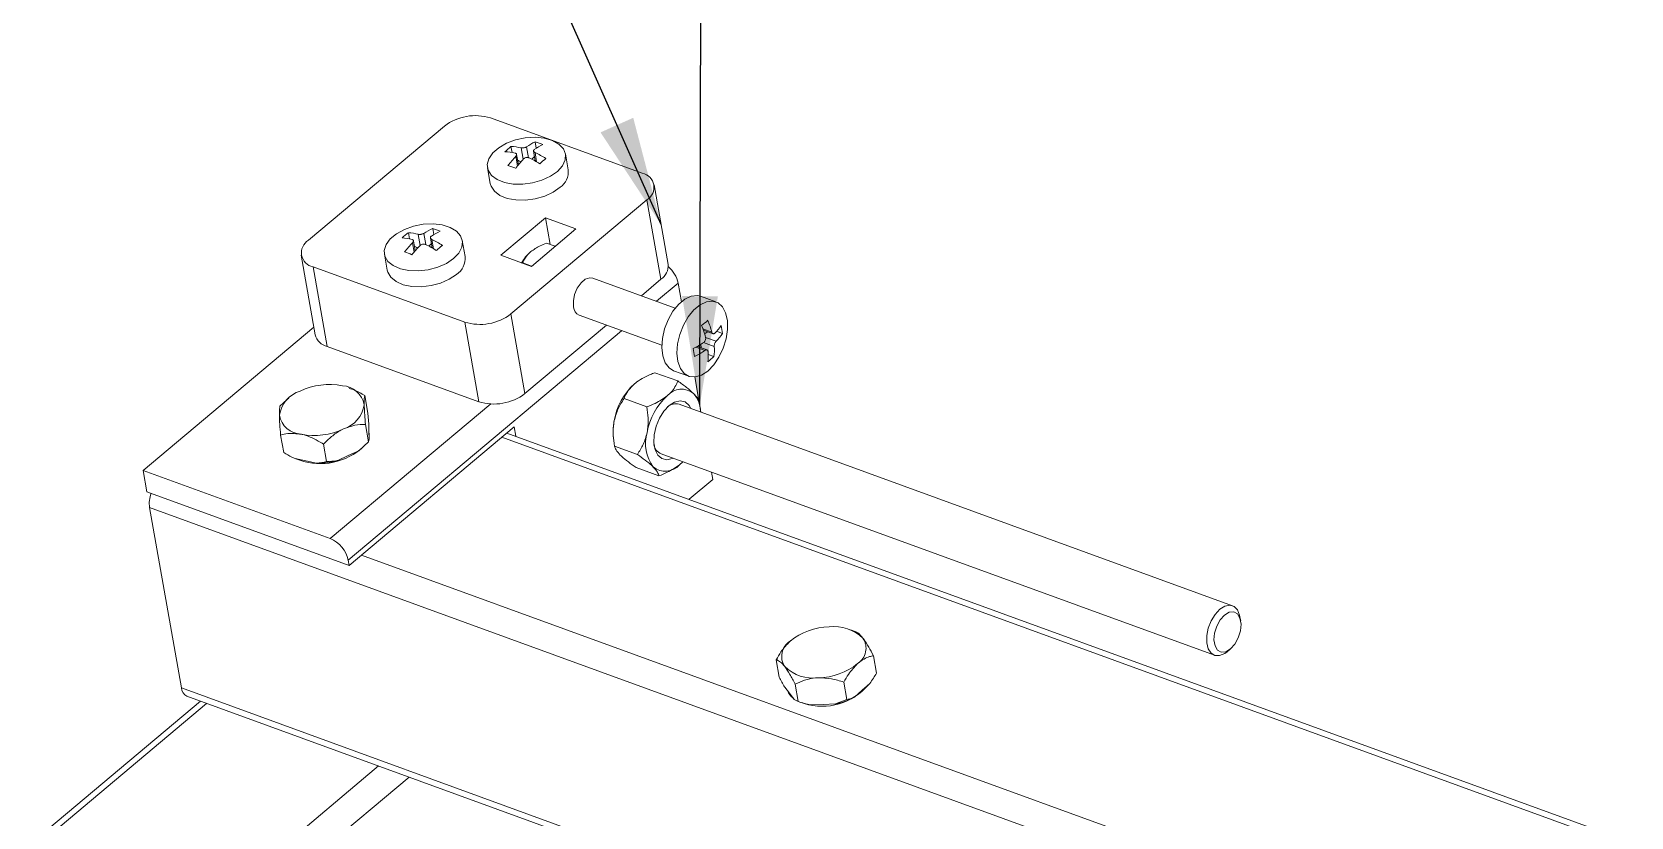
# Model space of a CAD drawing. Header units: millimetres. Extents: x 15 to 589, y 5 to 415.
# Drawn here: x 196.7 to 245.2, y 289.7 to 313.5 of the extents above; entities that cross this region are included whole.
import ezdxf

# ---------------------------------------------------------------- set-up
doc = ezdxf.new("R2010")
doc.units = ezdxf.units.MM
doc.dimstyles.new('SLDDIMSTYLE0', dxfattribs={"dimtxt": 0.18, "dimasz": 3.302, "dimexe": 0, "dimexo": 0.0625, "dimgap": 0, "dimtad": 0, "dimtih": 1, "dimtoh": 1, "dimdec": 0, "dimrnd": 1e-09, "dimzin": 0, "dimdsep": 46, "dimtxsty": 'Standard', "dimsah": 1, "dimcen": 0.09, "dimadec": 0, "dimazin": 0, "dimtfac": 3.302, "dimtdec": 0, "dimtofl": 0, "dimtmove": 0, "dimatfit": 3, "dimfxl": 1, "dimfrac": 2, "dimtolj": 1, "dimtzin": 0, "dimarcsym": 0})

msp = doc.modelspace()

# ---------------------------------------------------------------- linework, layer by layer
at = {"color": 7, "linetype": 'Continuous', "lineweight": 15}
for p, q in [((215.213, 309.216), (210.609, 310.891)), ((209.217, 310.646), (205.089, 307.182)), ((211.262, 309.844), (211.23, 310.027)), ((211.914, 309.887), (211.967, 309.587)), ((211.999, 309.977), (211.966, 310.167)), ((211.456, 309.472), (211.4, 309.787)), ((212.967, 309.317), (212.882, 309.8)), ((210.519, 309.383), (210.604, 308.901)), ((215.998, 306.452), (215.573, 308.865)), ((211.227, 304.948), (215.355, 308.412)), ((215.78, 305.999), (215.355, 308.412)), ((208.889, 307.354), (208.856, 307.54)), ((210.928, 306.727), (212.278, 307.861)), ((211.848, 306.392), (213.199, 307.526)), ((212.278, 307.861), (213.199, 307.526)), ((212.278, 307.861), (212.42, 307.057)), ((208.151, 307.225), (208.118, 307.412)), ((208.326, 306.863), (208.272, 307.169)), ((208.788, 307.257), (208.843, 306.948)), ((209.84, 306.693), (209.755, 307.175)), ((212.574, 307.001), (212.312, 307.096)), ((204.871, 306.729), (205.296, 304.317)), ((207.391, 306.759), (207.477, 306.276)), ((210.928, 306.727), (211.848, 306.392)), ((211.856, 306.399), (211.588, 306.496)), ((211.827, 306.836), (211.827, 306.836)), ((205.231, 306.378), (209.834, 304.702)), ((205.231, 306.378), (205.656, 303.965)), ((216.214, 305.125), (213.709, 306.037)), ((215.185, 305.5), (215.78, 305.999)), ((216.303, 305.884), (216.402, 305.321)), ((217.444, 305.317), (216.983, 305.484)), ((205.255, 304.552), (200.073, 300.203)), ((210.26, 302.29), (209.834, 304.702)), ((211.227, 304.948), (211.652, 302.535)), ((211.652, 302.535), (214.124, 304.609)), ((213.298, 304.91), (215.804, 303.998)), ((217.068, 304.455), (217.359, 304.349)), ((217.467, 304.424), (217.646, 304.359)), ((205.656, 303.965), (210.26, 302.29)), ((217.176, 303.858), (216.88, 303.966)), ((217.21, 303.72), (217.386, 303.656)), ((215.598, 303.169), (216.287, 302.918)), ((216.162, 303.229), (216.623, 303.061)), ((206.322, 302.715), (206.306, 302.72)), ((216.805, 303.038), (216.941, 302.268)), ((204.445, 302.352), (204.225, 302.152)), ((204.496, 302.401), (204.442, 302.356)), ((206.891, 301.944), (206.798, 302.473)), ((214.659, 302.381), (215.348, 302.13)), ((233.111, 296.103), (216.33, 302.211)), ((216.969, 302.105), (216.941, 302.267)), ((206.891, 301.944), (206.918, 301.607)), ((216.973, 302.086), (216.993, 301.97)), ((204.339, 300.75), (204.246, 301.279)), ((206.325, 297.326), (211.328, 301.525)), ((206.912, 301.071), (206.819, 301.6)), ((206.923, 301.389), (206.918, 301.607)), ((206.924, 301.411), (206.922, 301.422)), ((206.928, 301.171), (206.923, 301.389)), ((206.924, 301.411), (206.926, 301.27)), ((288.726, 273.09), (211.108, 301.34)), ((211.328, 301.525), (211.378, 301.242)), ((205.636, 300.474), (205.543, 301.003)), ((206.295, 300.654), (206.614, 300.803)), ((206.912, 301.071), (206.614, 300.803)), ((206.674, 300.85), (206.696, 300.868)), ((214.346, 301.103), (214.374, 300.942)), ((214.374, 300.942), (215.063, 300.691)), ((215.783, 300.707), (232.564, 294.6)), ((200.186, 299.56), (200.073, 300.203)), ((200.073, 300.203), (205.751, 298.137)), ((204.685, 300.562), (205.009, 300.493)), ((205.009, 300.493), (205.333, 300.424)), ((205.977, 300.505), (206.295, 300.654)), ((215.028, 300.29), (215.717, 300.04)), ((216.341, 300.378), (216.439, 300.469)), ((217.352, 299.934), (216.632, 299.33)), ((217.314, 300.15), (217.352, 299.934)), ((200.186, 299.56), (206.325, 297.326)), ((201.235, 293.61), (200.271, 299.078)), ((206.296, 297.487), (206.325, 297.326)), ((221.667, 295.323), (221.532, 295.373)), ((233.36, 295.643), (233.338, 295.771)), ((219.722, 295.053), (219.722, 295.053)), ((219.367, 293.939), (219.274, 294.468)), ((222.315, 294.06), (222.222, 294.589)), ((232.951, 294.708), (233.051, 294.792)), ((219.532, 293.634), (219.675, 293.449)), ((219.675, 293.449), (219.819, 293.264)), ((219.941, 293.198), (219.848, 293.727)), ((221.416, 293.259), (221.322, 293.788)), ((221.662, 293.34), (221.886, 293.541)), ((221.886, 293.541), (222.111, 293.741)), ((201.81, 293.214), (66.277, 179.478)), ((201.405, 293.361), (218.32, 287.204)), ((219.941, 293.198), (219.819, 293.264)), ((219.921, 293.205), (220.016, 293.17)), ((220.331, 293.094), (220.7, 293.109)), ((220.7, 293.109), (221.068, 293.125)), ((221.416, 293.259), (221.068, 293.125))]:
    msp.add_line(p, q, dxfattribs=at)
at = {"color": 8, "linetype": 'Continuous', "lineweight": 15}
for p, q in [((211.599, 309.637), (211.538, 309.984)), ((211.705, 310.016), (211.763, 309.685)), ((211.428, 309.437), (211.377, 309.729)), ((211.96, 309.84), (212.009, 309.564)), ((208.296, 306.827), (208.246, 307.109)), ((208.478, 307.027), (208.419, 307.363)), ((208.586, 307.392), (208.646, 307.055)), ((208.831, 307.211), (208.882, 306.924)), ((216.303, 305.884), (215.645, 305.332)), ((214.584, 304.442), (206.296, 297.487)), ((217.053, 304.499), (217.321, 304.401)), ((217.394, 303.964), (217.073, 304.081)), ((217.134, 304.24), (217.453, 304.124)), ((217.115, 303.844), (216.841, 303.944)), ((210.619, 302.222), (205.751, 298.137)), ((288.571, 272.959), (210.953, 301.21)), ((284.488, 268.425), (200.271, 299.078)), ((206.7, 297.641), (284.453, 269.341)), ((201.235, 293.61), (218.708, 287.25)), ((202, 293.144), (66.468, 179.408)), ((196.801, 282.504), (207.218, 291.245)), ((208.139, 290.91), (199.819, 283.929))]:
    msp.add_line(p, q, dxfattribs=at)
at = {"color": 7, "linetype": 'Continuous', "lineweight": 15, "flags": 128}
for points in [[(212.638, 309.27), (212.79, 309.439), (212.873, 309.617), (212.883, 309.794), (212.819, 309.957), (212.684, 310.098), (212.487, 310.207), (212.241, 310.277), (211.961, 310.304), (211.665, 310.287), (211.371, 310.225), (211.097, 310.124), (210.862, 309.99), (210.679, 309.83), (210.56, 309.655), (210.513, 309.476), (210.541, 309.305), (210.641, 309.151), (210.808, 309.026), (211.031, 308.935), (211.296, 308.886), (211.587, 308.881), (211.884, 308.921), (212.17, 309.003), (212.427, 309.122), (212.638, 309.27)], [(210.604, 308.901), (210.626, 308.822), (210.726, 308.669), (210.893, 308.543), (211.116, 308.453), (211.381, 308.404), (211.672, 308.399), (211.969, 308.439), (212.255, 308.521), (212.512, 308.64), (212.723, 308.788)], [(209.49, 306.628), (209.649, 306.795), (209.74, 306.973), (209.759, 307.15), (209.703, 307.316), (209.575, 307.459), (209.385, 307.572), (209.144, 307.647), (208.867, 307.679), (208.572, 307.667), (208.276, 307.61), (208, 307.513), (207.759, 307.382), (207.569, 307.225), (207.443, 307.051), (207.388, 306.872), (207.407, 306.699), (207.499, 306.543), (207.659, 306.414), (207.876, 306.319), (208.137, 306.265), (208.426, 306.255), (208.724, 306.29), (209.012, 306.368), (209.273, 306.483), (209.49, 306.628)], [(207.477, 306.276), (207.492, 306.217), (207.584, 306.061), (207.744, 305.931), (207.961, 305.837), (208.222, 305.783), (208.511, 305.773), (208.809, 305.808), (209.097, 305.885), (209.358, 306), (209.575, 306.146)], [(213.128, 305.159), (213.122, 305.343), (213.162, 305.542), (213.242, 305.734), (213.355, 305.894), (213.485, 306.003), (213.618, 306.049), (213.709, 306.037)], [(216.983, 305.484), (216.883, 305.507), (216.698, 305.487), (216.505, 305.397), (216.317, 305.241), (216.144, 305.03), (215.999, 304.776), (215.889, 304.496), (215.823, 304.208), (215.804, 303.928), (215.833, 303.676), (215.908, 303.466), (216.025, 303.312), (216.162, 303.229)], [(217.197, 303.218), (217.379, 303.403), (217.539, 303.638), (217.667, 303.907), (217.756, 304.193), (217.799, 304.48), (217.794, 304.748), (217.741, 304.981), (217.644, 305.164), (217.509, 305.286), (217.343, 305.339), (217.158, 305.32), (216.965, 305.23), (216.777, 305.074), (216.605, 304.863), (216.459, 304.609), (216.35, 304.329), (216.283, 304.04), (216.264, 303.761), (216.293, 303.508), (216.369, 303.298), (216.486, 303.144), (216.638, 303.056), (216.814, 303.039), (217.004, 303.094), (217.197, 303.218)], [(216.14, 300.577), (216.119, 300.568), (215.953, 300.53), (215.803, 300.564), (215.682, 300.668), (215.599, 300.833), (215.562, 301.046), (215.573, 301.289), (215.63, 301.544), (215.731, 301.788), (215.866, 302.003), (216.025, 302.171), (216.194, 302.278), (216.36, 302.316), (216.51, 302.281), (216.631, 302.177), (216.687, 302.081)], [(206.674, 300.85), (206.668, 300.845), (206.614, 300.803)], [(232.951, 294.708), (232.875, 294.653), (232.722, 294.59), (232.58, 294.594), (232.461, 294.666), (232.375, 294.799), (232.33, 294.981), (232.33, 295.196), (232.376, 295.424), (232.462, 295.646), (232.582, 295.842), (232.724, 295.995)], [(232.869, 295.821), (232.738, 295.675), (232.633, 295.485), (232.568, 295.273), (232.55, 295.065), (232.582, 294.887), (232.659, 294.759), (232.772, 294.697), (232.909, 294.708), (233.051, 294.792), (233.182, 294.938), (233.287, 295.128), (233.352, 295.34), (233.37, 295.548), (233.339, 295.727), (233.261, 295.855), (233.148, 295.917), (233.012, 295.905), (232.869, 295.821)], [(232.724, 295.995), (232.877, 296.09), (233.026, 296.119), (233.158, 296.081), (233.262, 295.977), (233.328, 295.818), (233.338, 295.771)]]:
    msp.add_lwpolyline(points, dxfattribs=at)
at = {"color": 7, "linetype": 'Continuous', "lineweight": 15}
for centre, radius, start, end in [((210.15, 309.425), 1.537, 72.6055, 127.3945), ((212.554, 308.327), 2.155, 127.9105, 134.3536), ((211.153, 308.346), 1.683, 76.7624, 87.3843), ((212.632, 308.715), 1.598, 114.6376, 125.4698), ((212.866, 308.635), 1.598, 114.6376, 125.4698), ((211.37, 308.045), 2.204, 67.8825, 74.3256), ((210.97, 308.187), 1.683, 76.7624, 87.3843), ((213.525, 307.694), 2.959, 136.5406, 143.7188), ((210.544, 307.323), 2.204, 67.8825, 74.3256), ((213.759, 307.613), 2.959, 136.5406, 143.7188), ((212.863, 312.303), 3.05, 242.0099, 244.07), ((210.561, 306.988), 2.955, 58.3849, 65.6799), ((209.554, 311.683), 3.089, 318.5451, 320.652), ((210.743, 307.148), 2.955, 58.3849, 65.6799), ((213.616, 307.964), 2.155, 127.9105, 134.3536), ((212.405, 309.256), 0.565, 304.1889, 6.2384), ((215.131, 308.787), 0.437, 300.7967, 79.214), ((209.511, 306.024), 1.651, 113.3465, 124.046), ((209.74, 305.939), 1.651, 113.3465, 124.046), ((208.218, 305.463), 2.172, 66.4806, 72.9252), ((205.312, 306.807), 0.437, 120.7967, 259.214), ((209.417, 305.655), 2.185, 126.485, 132.9296), ((207.819, 305.63), 1.629, 75.3652, 86.1196), ((210.341, 305.024), 2.956, 135.1271, 142.3812), ((208.008, 305.787), 1.629, 75.3652, 86.1196), ((210.57, 304.939), 2.956, 135.1271, 142.3812), ((209.819, 309.663), 3.065, 240.3373, 242.4267), ((207.359, 304.39), 2.957, 57.0635, 64.2871), ((206.512, 309.093), 3.058, 316.8858, 318.9606), ((207.548, 304.547), 2.957, 57.0635, 64.2871), ((210.456, 305.271), 2.185, 126.485, 132.9296), ((207.362, 304.752), 2.172, 66.4806, 72.9252), ((209.262, 306.635), 0.581, 302.5588, 5.6732), ((212.669, 305.868), 1.283, 130.7758, 150.8011), ((215.496, 306.415), 0.503, 304.3824, 4.3071), ((215.404, 305.682), 0.922, 12.6682, 49.4731), ((213.414, 305.171), 0.286, 182.4764, 246.2034), ((210.294, 306.169), 1.537, 252.6055, 307.3945), ((215.728, 306.348), 2.169, 306.3337, 312.7793), ((214.278, 303.482), 2.955, 14.9767, 22.2396), ((214.466, 303.637), 2.955, 14.9767, 22.2396), ((216.26, 305.509), 1.623, 315.2199, 325.9903), ((215.472, 304.118), 2.188, 6.3324, 12.7779), ((205.762, 304.433), 0.48, 194.0564, 257.2558), ((215.415, 306.534), 2.957, 296.9244, 304.141), ((218.74, 301.756), 3.066, 120.1603, 122.2526), ((216.301, 305.267), 1.623, 315.2199, 325.9903), ((214.619, 303.414), 2.188, 6.3324, 12.7779), ((215.455, 306.291), 2.957, 296.9244, 304.141), ((219.904, 304.902), 3.056, 196.7104, 198.7807), ((215.554, 303.697), 1.657, 353.2065, 3.8934), ((215.914, 305.248), 2.169, 306.3337, 312.7793), ((215.742, 303.852), 1.657, 353.2065, 3.8934), ((205.114, 301.739), 0.917, 107.7267, 171.2936), ((205.727, 300.691), 2.119, 79.2894, 114.9264), ((206.084, 302.066), 0.708, 10.8155, 87.0401), ((216.326, 301.363), 1.996, 132.6428, 169.7711), ((216.405, 302.095), 0.572, 50.539, 139.2579), ((205.873, 302.337), 0.917, 287.7267, 351.2936), ((210.719, 303.756), 1.537, 252.6055, 307.3945), ((217.324, 301), 1.996, 132.6428, 169.7711), ((216.229, 301.845), 0.379, 74.5911, 130.5776), ((216.11, 301.959), 0.876, 0.8912, 41.2762), ((204.902, 302.011), 0.708, 190.8155, 267.0401), ((215.99, 301.366), 1.665, 167.8002, 189.0724), ((205.26, 303.385), 2.119, 259.2894, 294.9264), ((216.498, 301.016), 1.187, 163.4335, 216.5611), ((205.445, 302.35), 1.939, 247.5417, 308.6842), ((215.927, 301.042), 0.364, 188.1243, 246.7071), ((205.373, 302.723), 2.299, 268.9957, 285.2201), ((215.908, 300.751), 0.572, 230.539, 319.2579), ((201.128, 299.199), 0.866, 158.8559, 188.0402), ((205.396, 297.286), 0.922, 12.6055, 67.3945), ((220.922, 293.503), 1.959, 91.162, 128.7686), ((221.041, 294.228), 1.243, 45.9188, 97.3608), ((219.994, 294.564), 0.554, 122.7183, 213.4676), ((221.444, 294.816), 0.554, 302.7183, 33.4676), ((220.397, 295.152), 1.243, 225.9188, 277.3608), ((220.517, 295.878), 1.959, 271.162, 308.7686), ((201.536, 293.633), 0.302, 184.3747, 244.3052), ((220.126, 293.742), 0.555, 202.3219, 233.2688), ((220.662, 294.902), 1.848, 252.9853, 319.6245), ((220.53, 294.607), 1.525, 250.3188, 262.5309), ((220.648, 295.206), 2.124, 281.4092, 298.5214)]:
    msp.add_arc(centre, radius, start, end, dxfattribs=at)
for points, knots in [([(211.538, 309.984), (211.549, 309.983), (211.571, 309.979), (211.612, 309.982), (211.651, 309.99), (211.683, 310.002), (211.699, 310.012), (211.705, 310.016)], [0, 0, 0, 0, 0.213647, 0.427361, 0.639605, 0.851209, 1, 1, 1, 1]), ([(211.939, 309.936), (211.932, 309.93), (211.917, 309.917), (211.911, 309.894), (211.918, 309.871), (211.936, 309.852), (211.953, 309.844), (211.96, 309.84)], [0, 0, 0, 0, 0.213647, 0.427361, 0.639605, 0.851209, 1, 1, 1, 1]), ([(211.377, 309.729), (211.383, 309.738), (211.397, 309.755), (211.403, 309.781), (211.396, 309.803), (211.379, 309.818), (211.362, 309.823), (211.356, 309.825)], [0, 0, 0, 0, 0.213647, 0.427361, 0.639605, 0.851209, 1, 1, 1, 1]), ([(211.778, 309.681), (211.766, 309.685), (211.743, 309.693), (211.703, 309.693), (211.663, 309.684), (211.631, 309.668), (211.617, 309.655), (211.611, 309.649)], [0, 0, 0, 0, 0.213647, 0.427361, 0.639605, 0.851209, 1, 1, 1, 1]), ([(208.246, 307.109), (208.253, 307.118), (208.268, 307.135), (208.275, 307.161), (208.269, 307.183), (208.252, 307.199), (208.237, 307.204), (208.23, 307.206)], [0, 0, 0, 0, 0.213647, 0.427361, 0.639605, 0.851209, 1, 1, 1, 1]), ([(208.419, 307.363), (208.43, 307.361), (208.452, 307.357), (208.492, 307.359), (208.531, 307.367), (208.564, 307.379), (208.58, 307.388), (208.586, 307.392)], [0, 0, 0, 0, 0.213647, 0.427361, 0.639605, 0.851209, 1, 1, 1, 1]), ([(208.642, 307.054), (208.631, 307.058), (208.609, 307.066), (208.568, 307.067), (208.529, 307.059), (208.496, 307.043), (208.481, 307.03), (208.475, 307.025)], [0, 0, 0, 0, 0.213647, 0.427361, 0.639605, 0.851209, 1, 1, 1, 1]), ([(208.815, 307.307), (208.808, 307.301), (208.792, 307.288), (208.785, 307.265), (208.791, 307.242), (208.808, 307.223), (208.825, 307.214), (208.831, 307.211)], [0, 0, 0, 0, 0.213647, 0.427361, 0.639605, 0.851209, 1, 1, 1, 1]), ([(211.831, 306.839), (211.921, 306.901), (212.064, 307), (212.244, 307.07), (212.312, 307.096)], [0, 0, 0, 0, 0.627988, 1, 1, 1, 1]), ([(211.588, 306.496), (211.599, 306.523), (211.644, 306.634), (211.729, 306.753), (211.825, 306.834), (211.831, 306.839)], [0, 0, 0, 0, 0.226429, 0.946561, 1, 1, 1, 1]), ([(217.074, 304.087), (217.083, 304.094), (217.102, 304.109), (217.123, 304.144), (217.135, 304.182), (217.138, 304.218), (217.134, 304.238), (217.133, 304.246)], [0, 0, 0, 0, 0.2136475, 0.4273615, 0.6396049, 0.851209, 1, 1, 1, 1]), ([(217.321, 304.401), (217.324, 304.391), (217.332, 304.369), (217.351, 304.351), (217.373, 304.344), (217.395, 304.35), (217.407, 304.362), (217.412, 304.366)], [0, 0, 0, 0, 0.213647, 0.427361, 0.639605, 0.851209, 1, 1, 1, 1]), ([(217.453, 304.124), (217.446, 304.115), (217.432, 304.098), (217.413, 304.063), (217.4, 304.025), (217.394, 303.99), (217.394, 303.972), (217.394, 303.964)], [0, 0, 0, 0, 0.2136475, 0.4273615, 0.6396049, 0.851209, 1, 1, 1, 1]), ([(217.206, 303.809), (217.205, 303.819), (217.202, 303.838), (217.185, 303.856), (217.162, 303.863), (217.138, 303.858), (217.121, 303.848), (217.115, 303.844)], [0, 0, 0, 0, 0.213647, 0.427361, 0.639605, 0.851209, 1, 1, 1, 1]), ([(214.975, 302.831), (214.984, 302.839), (215.114, 302.946), (215.33, 303.063), (215.549, 303.149), (215.598, 303.169)], [0, 0, 0, 0, 0.059411, 0.787736, 1, 1, 1, 1]), ([(206.798, 302.473), (206.745, 302.506), (206.59, 302.603), (206.427, 302.66), (206.319, 302.698)], [0, 0, 0, 0, 0.338963, 1, 1, 1, 1]), ([(214.659, 302.381), (214.682, 302.439), (214.744, 302.595), (214.886, 302.74), (214.975, 302.831)], [0, 0, 0, 0, 0.372647, 1, 1, 1, 1]), ([(216.287, 302.918), (216.274, 302.885), (216.217, 302.74), (216.108, 302.585), (215.982, 302.476), (215.972, 302.468)], [0, 0, 0, 0, 0.212264, 0.940589, 1, 1, 1, 1]), ([(216.768, 302.536), (216.702, 302.597), (216.57, 302.717), (216.381, 302.852), (216.287, 302.918)], [0, 0, 0, 0, 0.503997, 1, 1, 1, 1]), ([(204.225, 302.152), (204.219, 302.13), (204.209, 302.086), (204.205, 301.979), (204.206, 301.895), (204.207, 301.878)], [0, 0, 0, 0, 0.432383, 0.879551, 1, 1, 1, 1]), ([(206.78, 302.198), (206.78, 302.266), (206.78, 302.4), (206.792, 302.449), (206.798, 302.473)], [0, 0, 0, 0, 0.503997, 1, 1, 1, 1]), ([(206.819, 301.6), (206.811, 301.698), (206.795, 301.896), (206.783, 302.091), (206.781, 302.18), (206.78, 302.198)], [0, 0, 0, 0, 0.432383, 0.879551, 1, 1, 1, 1]), ([(214.363, 301.718), (214.397, 301.841), (214.464, 302.086), (214.595, 302.283), (214.659, 302.381)], [0, 0, 0, 0, 0.503997, 1, 1, 1, 1]), ([(215.972, 302.468), (215.856, 302.387), (215.67, 302.258), (215.436, 302.165), (215.348, 302.13)], [0, 0, 0, 0, 0.627353, 1, 1, 1, 1]), ([(215.348, 302.13), (215.365, 302.019), (215.398, 301.792), (215.391, 301.528), (215.366, 301.385), (215.36, 301.355)], [0, 0, 0, 0, 0.432383, 0.879551, 1, 1, 1, 1]), ([(216.941, 302.267), (216.932, 302.298), (216.914, 302.362), (216.843, 302.46), (216.781, 302.523), (216.768, 302.536)], [0, 0, 0, 0, 0.432383, 0.879551, 1, 1, 1, 1]), ([(204.207, 301.878), (204.21, 301.791), (204.217, 301.621), (204.236, 301.392), (204.246, 301.279)], [0, 0, 0, 0, 0.503997, 1, 1, 1, 1]), ([(214.374, 300.942), (214.358, 301.054), (214.324, 301.281), (214.332, 301.544), (214.357, 301.687), (214.363, 301.718)], [0, 0, 0, 0, 0.432383, 0.879551, 1, 1, 1, 1]), ([(204.246, 301.279), (204.316, 301.297), (204.504, 301.344), (204.726, 301.319), (204.866, 301.303)], [0, 0, 0, 0, 0.371084, 1, 1, 1, 1]), ([(204.866, 301.303), (204.877, 301.301), (205.048, 301.263), (205.282, 301.162), (205.49, 301.035), (205.543, 301.003)], [0, 0, 0, 0, 0.047242, 0.759412, 1, 1, 1, 1]), ([(205.543, 301.003), (205.624, 301.082), (205.788, 301.242), (206.001, 301.389), (206.126, 301.45), (206.153, 301.464)], [0, 0, 0, 0, 0.432383, 0.879551, 1, 1, 1, 1]), ([(206.153, 301.464), (206.267, 301.507), (206.493, 301.592), (206.711, 301.598), (206.819, 301.6)], [0, 0, 0, 0, 0.503997, 1, 1, 1, 1]), ([(206.928, 301.171), (206.928, 301.169), (206.925, 301.123), (206.918, 301.097), (206.912, 301.071)], [0, 0, 0, 0, 0.038997, 1, 1, 1, 1]), ([(215.36, 301.355), (215.326, 301.231), (215.259, 300.986), (215.128, 300.789), (215.063, 300.691)], [0, 0, 0, 0, 0.503997, 1, 1, 1, 1]), ([(204.685, 300.562), (204.652, 300.578), (204.534, 300.632), (204.421, 300.701), (204.339, 300.75)], [0, 0, 0, 0, 0.282256, 1, 1, 1, 1]), ([(214.547, 300.672), (214.498, 300.726), (214.402, 300.834), (214.383, 300.906), (214.374, 300.942)], [0, 0, 0, 0, 0.503997, 1, 1, 1, 1]), ([(215.028, 300.29), (214.947, 300.348), (214.783, 300.466), (214.628, 300.593), (214.561, 300.659), (214.547, 300.672)], [0, 0, 0, 0, 0.432383, 0.879551, 1, 1, 1, 1]), ([(215.063, 300.691), (215.144, 300.633), (215.308, 300.516), (215.463, 300.388), (215.53, 300.323), (215.544, 300.309)], [0, 0, 0, 0, 0.432383, 0.879551, 1, 1, 1, 1]), ([(205.636, 300.474), (205.591, 300.463), (205.495, 300.438), (205.389, 300.429), (205.333, 300.424)], [0, 0, 0, 0, 0.464966, 1, 1, 1, 1]), ([(205.977, 300.505), (205.972, 300.504), (205.857, 300.481), (205.744, 300.478), (205.636, 300.474)], [0, 0, 0, 0, 0.038997, 1, 1, 1, 1]), ([(215.544, 300.309), (215.593, 300.255), (215.689, 300.148), (215.708, 300.076), (215.717, 300.04)], [0, 0, 0, 0, 0.503997, 1, 1, 1, 1]), ([(215.717, 300.04), (215.804, 300.074), (216.039, 300.167), (216.224, 300.296), (216.341, 300.378)], [0, 0, 0, 0, 0.372647, 1, 1, 1, 1]), ([(219.695, 295.03), (219.599, 294.928), (219.446, 294.765), (219.32, 294.548), (219.274, 294.468)], [0, 0, 0, 0, 0.628916, 1, 1, 1, 1]), ([(219.722, 295.052), (219.72, 295.051), (219.711, 295.046), (219.702, 295.038), (219.695, 295.03)], [0, 0, 0, 0, 0.157258, 1, 1, 1, 1]), ([(221.906, 295.121), (221.857, 295.178), (221.767, 295.281), (221.698, 295.308), (221.666, 295.32)], [0, 0, 0, 0, 0.5468395, 1, 1, 1, 1]), ([(222.222, 294.589), (222.176, 294.678), (222.082, 294.858), (221.975, 295.03), (221.918, 295.105), (221.906, 295.121)], [0, 0, 0, 0, 0.432383, 0.879551, 1, 1, 1, 1]), ([(219.274, 294.468), (219.306, 294.455), (219.373, 294.429), (219.464, 294.344), (219.521, 294.274), (219.533, 294.259)], [0, 0, 0, 0, 0.432383, 0.879551, 1, 1, 1, 1]), ([(221.744, 294.35), (221.751, 294.357), (221.87, 294.461), (222.035, 294.547), (222.184, 294.581), (222.222, 294.589)], [0, 0, 0, 0, 0.0472424, 0.7594119, 1, 1, 1, 1]), ([(219.532, 293.634), (219.53, 293.638), (219.475, 293.731), (219.42, 293.837), (219.367, 293.939)], [0, 0, 0, 0, 0.038997, 1, 1, 1, 1]), ([(219.533, 294.259), (219.585, 294.185), (219.688, 294.037), (219.795, 293.83), (219.848, 293.727)], [0, 0, 0, 0, 0.503997, 1, 1, 1, 1]), ([(219.848, 293.727), (219.943, 293.769), (220.134, 293.854), (220.381, 293.909), (220.526, 293.917), (220.557, 293.919)], [0, 0, 0, 0, 0.432383, 0.879551, 1, 1, 1, 1]), ([(220.557, 293.919), (220.688, 293.915), (220.949, 293.907), (221.198, 293.827), (221.322, 293.788)], [0, 0, 0, 0, 0.503997, 1, 1, 1, 1]), ([(221.322, 293.788), (221.369, 293.868), (221.495, 294.085), (221.647, 294.248), (221.744, 294.35)], [0, 0, 0, 0, 0.371084, 1, 1, 1, 1]), ([(222.315, 294.06), (222.285, 294.008), (222.221, 293.896), (222.149, 293.795), (222.111, 293.741)], [0, 0, 0, 0, 0.464966, 1, 1, 1, 1]), ([(220.331, 293.094), (220.326, 293.095), (220.194, 293.119), (220.065, 293.159), (219.941, 293.198)], [0, 0, 0, 0, 0.038997, 1, 1, 1, 1]), ([(221.662, 293.34), (221.638, 293.33), (221.555, 293.292), (221.474, 293.273), (221.416, 293.259)], [0, 0, 0, 0, 0.282256, 1, 1, 1, 1])]:
    msp.add_open_spline(points, degree=3, knots=knots, dxfattribs=at)

# ---------------------------------------------------------------- leaders
at = {"color": 7, "linetype": 'Continuous', "lineweight": 0}
for points in [[(243.951, 217.305), (148.797, 341.046)], [(215.785, 307.658), (201.186, 340.465)], [(216.955, 302.186), (217.048, 340.05)]]:
    msp.add_leader(points, dimstyle='SLDDIMSTYLE0', dxfattribs=at)

doc.saveas('drawing.dxf')
